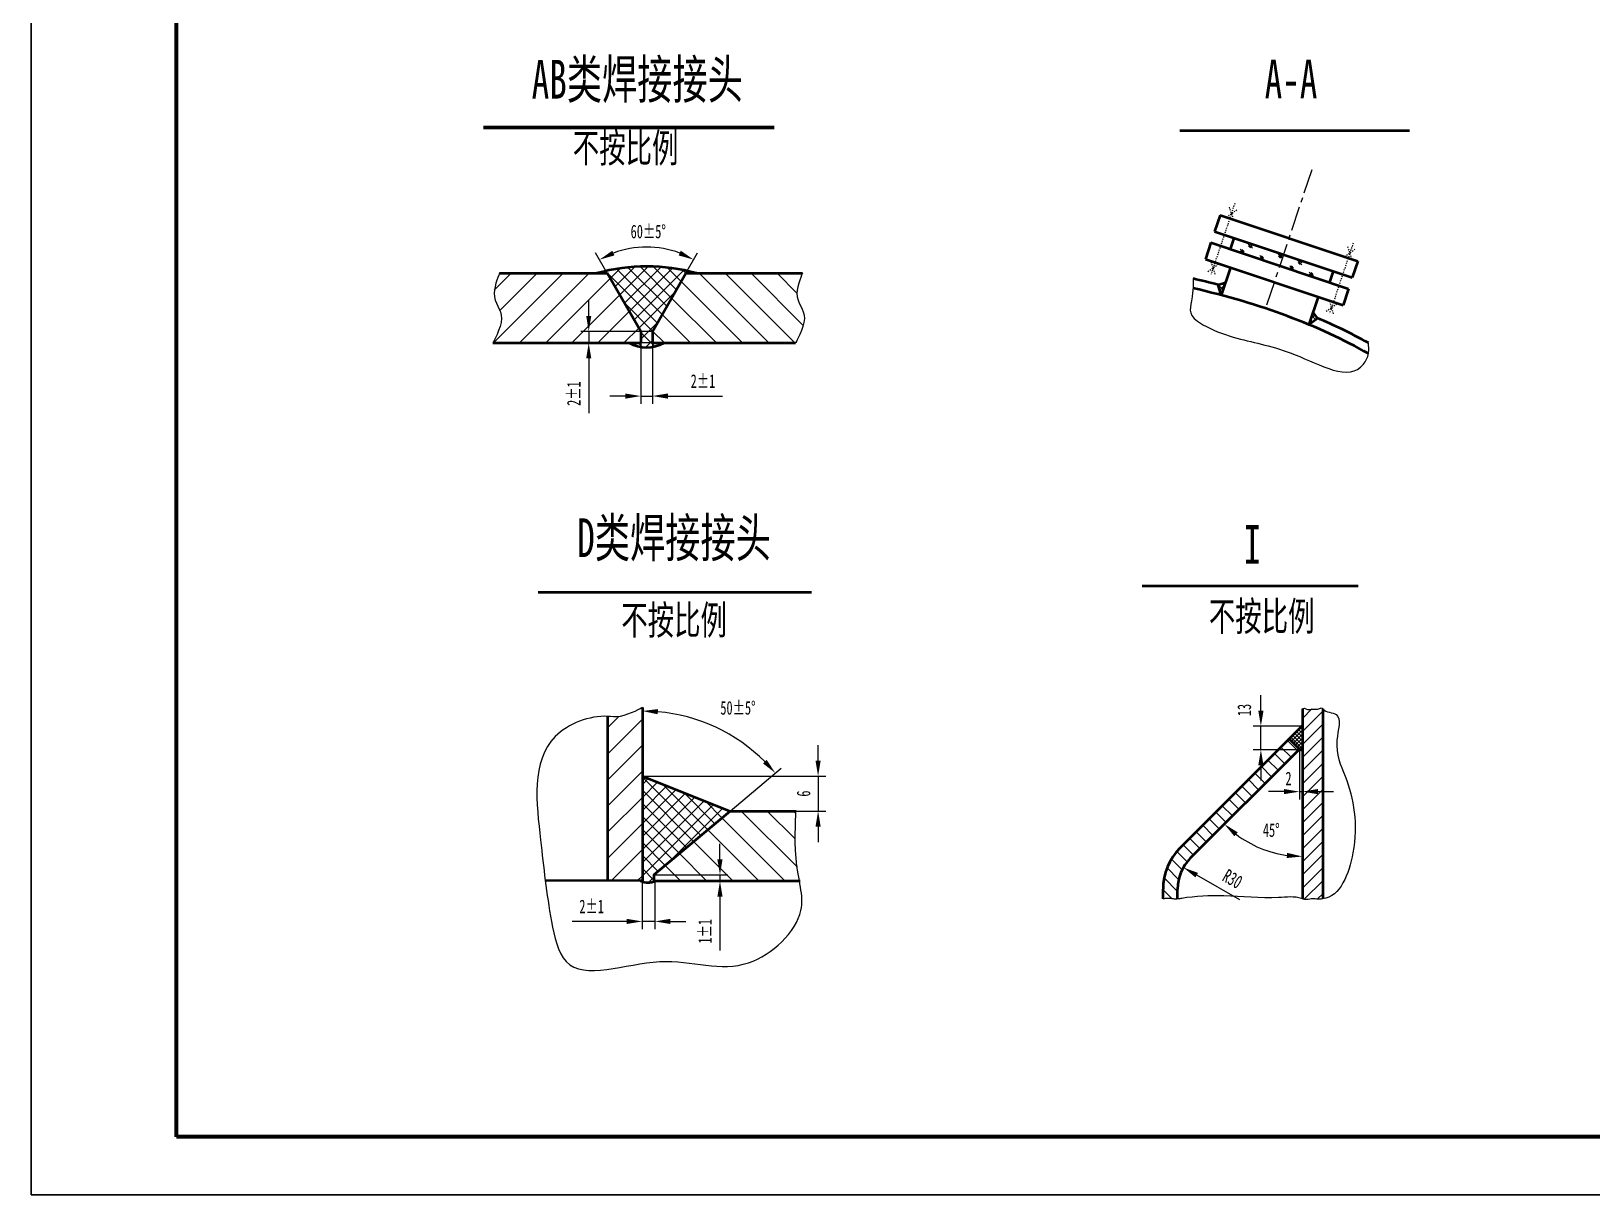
# Model space of a CAD drawing. Header units: millimetres. Extents: x -11803 to 14115, y -852 to 12275.
# Drawn here: x 5205 to 9237, y -460 to 2544 of the extents above; entities that cross this region are included whole.
import ezdxf

# ---------------------------------------------------------------- set-up
doc = ezdxf.new("R2010")
doc.units = ezdxf.units.MM
doc.linetypes.add('CENTERX2', pattern=[101.6, 63.5, -12.7, 12.7, -12.7])
doc.linetypes.add('EB_DASH', pattern=[6, 3, -3])
doc.layers.get('Defpoints').update_dxf_attribs({"lineweight": 0})
for name, color, linetype, lineweight in [('CAXA0', 7, 'Continuous', 70), ('CAXA4', 3, 'Continuous', 25), ('中心线', 1, 'CENTERX2', 25), ('粗实线', 7, 'Continuous', 50), ('细线', 3, 'Continuous', 0), ('边框线', 2, 'Continuous', 90)]:
    doc.layers.add(name, color=color, linetype=linetype, lineweight=lineweight)
doc.layers.add('细实线', color=125, linetype='Continuous')
doc.styles.add('标准', font='SimSun.ttf', dxfattribs={"width": 0.667})
doc.dimstyles.new('标准', dxfattribs={"dimscale": 10, "dimtxt": 3.5, "dimasz": 4, "dimexe": 2, "dimexo": 0, "dimgap": 2, "dimtad": 1, "dimdec": 1, "dimdsep": 46, "dimtxsty": '标准', "dimcen": 0, "dimdle": 2, "dimazin": 2, "dimtfac": 1, "dimtdec": 1, "dimtmove": 0, "dimatfit": 3, "dimfxl": 0, "dimtolj": 1, "dimtzin": 0, "dimarcsym": 0})
doc.dimstyles.new('标准$2', dxfattribs={"dimscale": 10, "dimtxt": 3.5, "dimasz": 4, "dimexe": 2, "dimexo": 0, "dimgap": 2, "dimtad": 1, "dimtih": 1, "dimtoh": 1, "dimdec": 1, "dimdsep": 46, "dimtxsty": '标准', "dimcen": 0, "dimdle": 2, "dimazin": 2, "dimtfac": 1, "dimtdec": 1, "dimtmove": 0, "dimatfit": 3, "dimfxl": 0, "dimtolj": 1, "dimtzin": 0, "dimarcsym": 0})

# ---------------------------------------------------------------- blocks, each defined once
blk = doc.blocks.new('CAXBLOCK38', base_point=(-17176.9, -6273.8))
at = {"layer": 'CAXA0', "color": 0, "linetype": 'Continuous', "lineweight": 25}
for p, q in [((-1620.1, -3760.8), (-1623.3, -3764)), ((-1528.7, -3849.3), (-1617.7, -3760.2)), ((-1592.4, -3755.5), (-1609.7, -3772.9)), ((-1567.3, -3752.9), (-1601.5, -3787.1)), ((-1520.4, -3835), (-1598.9, -3756.5)), ((-1544.2, -3752.3), (-1593.3, -3801.3)), ((-1522.7, -3753.2), (-1585.1, -3815.6)), ((-1512.2, -3820.8), (-1579.1, -3753.9)), ((-1502.4, -3755.3), (-1576.9, -3829.8)), ((-1483.2, -3758.6), (-1568.6, -3844)), ((-1504, -3806.6), (-1558.1, -3752.5)), ((-1495.8, -3792.3), (-1535.7, -3752.4)), ((-1487.6, -3778.1), (-1511.5, -3754.2)), ((-1479.3, -3764), (-1485, -3758.3)), ((-1465, -3762.9), (-1466.1, -3764)), ((-1536.9, -3863.5), (-1585.4, -3815)), ((-1497.5, -3795.4), (-1560.4, -3858.3)), ((-1528.2, -3848.5), (-1557.1, -3877.4)), ((-1532.9, -3889.9), (-1557.1, -3865.7)), ((-1563.7, -3884), (-1567.8, -3888.1)), ((-1554.2, -3891.1), (-1561.3, -3884)), ((-1537.1, -3879.9), (-1548.7, -3891.5)), ((-1518.8, -3884), (-1520.7, -3885.9))]:
    blk.add_line(p, q, dxfattribs=at)
blk = doc.blocks.new('CAXBLOCK39', base_point=(-17176.9, -6273.8))
at = {"layer": 'CAXA0', "color": 0, "linetype": 'Continuous', "lineweight": 25}
for p, q in [((-1381.7, -3884), (-1487.6, -3778.1)), ((-1336.8, -3884), (-1456.8, -3764)), ((-1291.9, -3884), (-1411.9, -3764)), ((-1276.6, -3854.3), (-1367, -3764)), ((-1288.1, -3798), (-1322.1, -3764)), ((-1426.6, -3884), (-1504, -3806.6)), ((-1471.5, -3884), (-1520.4, -3835)), ((-1516.4, -3884), (-1536.9, -3863.5))]:
    blk.add_line(p, q, dxfattribs=at)
blk = doc.blocks.new('CAXBLOCK40', base_point=(-17176.9, -6273.8))
at = {"layer": 'CAXA0', "color": 0, "linetype": 'Continuous', "lineweight": 25}
for p, q in [((-1810.6, -3884), (-1690.6, -3764)), ((-1809.5, -3793), (-1780.4, -3764)), ((-1800.1, -3828.6), (-1735.5, -3764)), ((-1765.7, -3884), (-1645.7, -3764)), ((-1720.8, -3884), (-1609.7, -3772.9)), ((-1675.9, -3884), (-1593.3, -3801.3)), ((-1631, -3884), (-1576.9, -3829.8)), ((-1586.1, -3884), (-1560.4, -3858.3))]:
    blk.add_line(p, q, dxfattribs=at)
blk = doc.blocks.new('*D289')
at = {"layer": 'Defpoints', "color": 0, "lineweight": 25}
for p in [(6780, 1739), (6810, 1739), (6810, 1601.9)]:
    blk.add_point(p, dxfattribs=at)
at = {"layer": '细实线', "color": 0, "lineweight": -2}
for p, q in [((6780, 1739), (6780, 1581.9)), ((6810, 1739), (6810, 1581.9)), ((6740, 1601.9), (6700, 1601.9)), ((6780, 1601.9), (6810, 1601.9)), ((6850, 1601.9), (6991.3, 1601.9))]:
    blk.add_line(p, q, dxfattribs=at)
at = {"layer": '细实线', "color": 0, "lineweight": 25}
for points in [[(6740, 1608.6), (6740, 1595.2), (6780, 1601.9)], [(6850, 1608.6), (6850, 1595.2), (6810, 1601.9)]]:
    blk.add_solid(points, dxfattribs=at)
at = {"layer": '细实线', "color": 0, "insert": (6940.7, 1640.6), "char_height": 35, "attachment_point": 5, "style": '标准'}
blk.add_mtext('\\A1;2%%P1', dxfattribs=at)
blk = doc.blocks.new('*D290')
at = {"layer": 'Defpoints', "color": 0, "lineweight": 25}
for p in [(6645.6, 1739), (6810, 1769), (6810, 1739)]:
    blk.add_point(p, dxfattribs=at)
at = {"layer": '细实线', "color": 0, "lineweight": -2}
for p, q in [((6645.6, 1809), (6645.6, 1849)), ((6810, 1769), (6625.6, 1769)), ((6810, 1739), (6625.6, 1739)), ((6645.6, 1769), (6645.6, 1739)), ((6645.6, 1699), (6645.6, 1557.6))]:
    blk.add_line(p, q, dxfattribs=at)
at = {"layer": '细实线', "color": 0, "lineweight": 25}
for points in [[(6639, 1809), (6652.3, 1809), (6645.6, 1769)], [(6639, 1699), (6652.3, 1699), (6645.6, 1739)]]:
    blk.add_solid(points, dxfattribs=at)
at = {"layer": '细实线', "color": 0, "insert": (6606.9, 1608.3), "char_height": 35, "attachment_point": 5, "rotation": 90, "style": '标准'}
blk.add_mtext('\\A1;2%%P1', dxfattribs=at)
blk = doc.blocks.new('CAXBLOCK47', base_point=(-17118.4, -6399.4))
at = {"layer": 'CAXA0', "color": 0, "linetype": 'Continuous', "lineweight": 25}
for p, q in [((-405.7, -4652.3), (-427.8, -4674.4)), ((-405.7, -4691.3), (-425.8, -4671.2)), ((-405.7, -4659), (-424.4, -4677.7)), ((-405.7, -4684.6), (-422.5, -4667.8)), ((-405.7, -4665.8), (-421.1, -4681.1)), ((-405.7, -4677.8), (-419.1, -4664.4)), ((-405.7, -4672.5), (-417.7, -4684.5)), ((-405.7, -4671.1), (-415.7, -4661.1)), ((-405.7, -4664.3), (-412.4, -4657.7)), ((-405.7, -4657.6), (-409, -4654.3)), ((-405.7, -4679.2), (-414.3, -4687.8)), ((-405.7, -4686), (-411, -4691.2))]:
    blk.add_line(p, q, dxfattribs=at)
blk = doc.blocks.new('CAXBLOCK50', base_point=(-17118.4, -6399.4))
at = {"layer": 'CAXA0', "color": 0, "linetype": 'Continuous', "lineweight": 25}
for p, q in [((-619.1, -3860.5), (-627.7, -3851.9)), ((-627, -3854.3), (-623.2, -3850.5)), ((-624.9, -3861.2), (-616.6, -3852.9)), ((-621.4, -3867.2), (-623.8, -3864.8)), ((-622.8, -3868.1), (-621.1, -3866.4)), ((-616.9, -3853.7), (-620.9, -3849.8)), ((-470.4, -3919.5), (-471, -3918.8)), ((-465.2, -3915.7), (-468.7, -3912.1)), ((-468.5, -3911.3), (-460.7, -3903.5)), ((-459.9, -3911.9), (-466.5, -3905.4)), ((-460.5, -3912.3), (-456.9, -3908.8))]:
    blk.add_line(p, q, dxfattribs=at)
blk = doc.blocks.new('CAXBLOCK51', base_point=(-17118.4, -6399.4))
at = {"layer": 'CAXA0', "color": 0, "linetype": 'Continuous', "lineweight": 25}
for p, q in [((-405.7, -4638.8), (-389.2, -4622.3)), ((-405.7, -4661.3), (-370.7, -4626.3)), ((-405.7, -4683.7), (-370.7, -4648.7)), ((-405.7, -4706.2), (-370.7, -4671.2)), ((-405.7, -4728.6), (-370.7, -4693.6)), ((-405.7, -4751.1), (-370.7, -4716.1)), ((-405.7, -4773.5), (-370.7, -4738.5)), ((-405.7, -4796), (-370.7, -4761)), ((-405.7, -4818.4), (-370.7, -4783.4)), ((-405.7, -4840.9), (-370.7, -4805.9)), ((-405.7, -4863.3), (-370.7, -4828.3)), ((-405.7, -4885.8), (-370.7, -4850.8)), ((-405.7, -4908.2), (-370.7, -4873.2)), ((-405.7, -4930.7), (-370.7, -4895.7)), ((-402.1, -4949.5), (-370.7, -4918.1)), ((-379.6, -4949.5), (-370.7, -4940.6))]:
    blk.add_line(p, q, dxfattribs=at)
blk = doc.blocks.new('CAXBLOCK52', base_point=(-17118.4, -6399.4))
at = {"layer": 'CAXA0', "color": 0, "linetype": 'Continuous', "lineweight": 25}
for p, q in [((-436.2, -4716.9), (-453.9, -4699.2)), ((-425, -4705.7), (-442.7, -4688)), ((-413.8, -4694.5), (-431.4, -4676.8)), ((-458.7, -4739.4), (-476.3, -4721.7)), ((-447.4, -4728.1), (-465.1, -4710.5)), ((-492.3, -4773), (-510, -4755.4)), ((-481.1, -4761.8), (-498.8, -4744.1)), ((-469.9, -4750.6), (-487.6, -4732.9)), ((-514.8, -4795.5), (-532.5, -4777.8)), ((-503.6, -4784.3), (-521.2, -4766.6)), ((-537.2, -4817.9), (-554.9, -4800.3)), ((-526, -4806.7), (-543.7, -4789)), ((-570.9, -4851.6), (-588.6, -4833.9)), ((-559.7, -4840.4), (-577.4, -4822.7)), ((-548.5, -4829.2), (-566.1, -4811.5)), ((-593.4, -4874.1), (-611, -4856.4)), ((-582.1, -4862.8), (-599.8, -4845.2)), ((-613, -4899.3), (-631.4, -4880.9)), ((-604.3, -4885.6), (-622, -4867.9)), ((-620.7, -4936.5), (-643.9, -4913.4)), ((-618.9, -4915.9), (-638.8, -4896)), ((-630.2, -4949.5), (-645.7, -4934))]:
    blk.add_line(p, q, dxfattribs=at)
blk = doc.blocks.new('CAXBLOCK74', base_point=(-17151.5, -6343.9))
at = {"layer": 'CAXA0', "color": 0, "linetype": 'Continuous', "lineweight": 25}
for p, q in [((-1309, -4809.6), (-1417.3, -4701.3)), ((-1287.2, -4786.5), (-1384.1, -4689.6)), ((-1291.7, -4737.1), (-1339.2, -4689.6)), ((-1289.9, -4693.9), (-1294.3, -4689.6)), ((-1353.9, -4809.6), (-1441.7, -4721.8)), ((-1398.8, -4809.6), (-1466.1, -4742.3)), ((-1488.6, -4809.6), (-1514.9, -4783.2)), ((-1443.7, -4809.6), (-1490.5, -4762.8)), ((-1533.5, -4809.6), (-1534.4, -4808.7))]:
    blk.add_line(p, q, dxfattribs=at)
blk = doc.blocks.new('CAXBLOCK75', base_point=(-17151.5, -6343.9))
at = {"layer": 'CAXA0', "color": 0, "linetype": 'Continuous', "lineweight": 25}
for p, q in [((-1614.4, -4546.6), (-1594.7, -4526.9)), ((-1614.4, -4591.5), (-1554.4, -4531.5)), ((-1614.4, -4636.4), (-1554.4, -4576.4)), ((-1614.4, -4681.3), (-1554.4, -4621.3)), ((-1614.4, -4726.2), (-1554.4, -4666.2)), ((-1614.4, -4771.1), (-1554.4, -4711.1)), ((-1608, -4809.6), (-1554.4, -4756)), ((-1563.1, -4809.6), (-1554.4, -4800.9))]:
    blk.add_line(p, q, dxfattribs=at)
blk = doc.blocks.new('CAXBLOCK76', base_point=(-17151.5, -6343.9))
at = {"layer": 'CAXA0', "color": 0, "linetype": 'Continuous', "lineweight": 25}
for p, q in [((-1453.9, -4732), (-1554.4, -4631.5)), ((-1544.3, -4633.6), (-1554.4, -4643.7)), ((-1528.2, -4640), (-1554.4, -4666.2)), ((-1512.1, -4646.4), (-1554.4, -4688.6)), ((-1441.7, -4721.8), (-1520.4, -4643.1)), ((-1496.1, -4652.7), (-1554.4, -4711.1)), ((-1466.1, -4742.3), (-1554.4, -4654)), ((-1480, -4659.1), (-1554.4, -4733.5)), ((-1463.9, -4665.5), (-1554.4, -4756)), ((-1447.9, -4671.9), (-1554.4, -4778.4)), ((-1429.5, -4711.5), (-1483.2, -4657.9)), ((-1417.3, -4701.3), (-1445.9, -4672.7)), ((-1478.3, -4752.5), (-1554.4, -4676.4)), ((-1431.8, -4678.3), (-1554.4, -4800.9)), ((-1490.5, -4762.8), (-1554.4, -4698.9)), ((-1415.7, -4684.6), (-1511, -4780)), ((-1405.1, -4691.1), (-1408.7, -4687.4)), ((-1502.7, -4773), (-1554.4, -4721.3)), ((-1514.9, -4783.2), (-1554.4, -4743.8)), ((-1527.1, -4793.5), (-1554.4, -4766.2)), ((-1555.4, -4810.1), (-1556, -4809.6)), ((-1554.6, -4810.9), (-1555.4, -4810.1)), ((-1534.4, -4808.7), (-1554.4, -4788.7)), ((-1534.4, -4803.3), (-1543.7, -4812.6)), ((-1532.9, -4810.2), (-1533.5, -4809.6))]:
    blk.add_line(p, q, dxfattribs=at)
blk = doc.blocks.new('*D291')
at = {"layer": 'Defpoints', "color": 0, "lineweight": 25}
for p in [(6752.7, 1982.9), (6693.4, 1919), (6896.6, 1919), (6780, 1769), (6810, 1769)]:
    blk.add_point(p, dxfattribs=at)
at = {"layer": '细实线', "color": 0, "lineweight": -2}
for p, q in [((6693.4, 1919), (6663.2, 1971.3)), ((6896.6, 1919), (6926.8, 1971.3))]:
    blk.add_line(p, q, dxfattribs=at)
blk.add_arc((6795, 1743), 243.7, 69.4164, 110.5836, dxfattribs=at)
at = {"layer": '细实线', "color": 0, "lineweight": 25}
for points in [[(6712.2, 1965.1), (6706.5, 1977.1), (6673.2, 1954)], [(6883.5, 1977.1), (6877.8, 1965.1), (6916.8, 1954)]]:
    blk.add_solid(points, dxfattribs=at)
at = {"layer": '细实线', "color": 0, "insert": (6799.4, 2026.6), "char_height": 35, "attachment_point": 5, "style": '标准'}
blk.add_mtext('\\A1;60%%P5%%D', dxfattribs=at)
blk = doc.blocks.new('*D292')
at = {"layer": 'Defpoints', "color": 0, "lineweight": 25}
for p in [(6784.1, 797.5), (6912.7, 769.9), (7010.7, 530.5), (6814.1, 365.5), (6784.1, 350.5)]:
    blk.add_point(p, dxfattribs=at)
at = {"layer": '细实线', "color": 0, "lineweight": -2}
blk.add_line((7010.7, 530.5), (7142.9, 641.4), dxfattribs=at)
blk.add_arc((6784.1, 340.4), 448.4, 45.113, 84.887, dxfattribs=at)
at = {"layer": '细实线', "color": 0, "lineweight": 25}
for points in [[(6823.8, 780.3), (6824.3, 793.6), (6784.1, 788.7)], [(7105.4, 662.5), (7095.6, 653.5), (7127.6, 628.6)]]:
    blk.add_solid(points, dxfattribs=at)
at = {"layer": '细实线', "color": 0, "insert": (7031.1, 796.6), "char_height": 35, "attachment_point": 5, "style": '标准'}
blk.add_mtext('\\A1;50%%P5%%D', dxfattribs=at)
blk = doc.blocks.new('*D293')
at = {"layer": 'Defpoints', "color": 0, "lineweight": 25}
for p in [(6784.1, 620.5), (7010.7, 530.5), (7238.1, 530.5)]:
    blk.add_point(p, dxfattribs=at)
at = {"layer": '细实线', "color": 0, "lineweight": -2}
for p, q in [((7238.1, 660.5), (7238.1, 700.5)), ((6784.1, 620.5), (7258.1, 620.5)), ((7238.1, 620.5), (7238.1, 530.5)), ((7010.7, 530.5), (7258.1, 530.5)), ((7238.1, 490.5), (7238.1, 450.5))]:
    blk.add_line(p, q, dxfattribs=at)
at = {"layer": '细实线', "color": 0, "lineweight": 25}
for points in [[(7231.4, 660.5), (7244.7, 660.5), (7238.1, 620.5)], [(7231.4, 490.5), (7244.7, 490.5), (7238.1, 530.5)]]:
    blk.add_solid(points, dxfattribs=at)
at = {"layer": '细实线', "color": 0, "insert": (7200.6, 575.5), "char_height": 35, "attachment_point": 5, "rotation": 90, "style": '标准'}
blk.add_mtext('\\A1;6', dxfattribs=at)
blk = doc.blocks.new('*D294')
at = {"layer": 'Defpoints', "color": 0, "lineweight": 25}
for p in [(6814.1, 365.5), (6816.3, 349.6), (6984.6, 349.6)]:
    blk.add_point(p, dxfattribs=at)
at = {"layer": '细实线', "color": 0, "lineweight": -2}
for p, q in [((6984.6, 405.5), (6984.6, 445.5)), ((6814.1, 365.5), (7004.6, 365.5)), ((6984.6, 365.5), (6984.6, 349.6)), ((6816.3, 349.6), (7004.6, 349.6)), ((6984.6, 309.6), (6984.6, 170.3))]:
    blk.add_line(p, q, dxfattribs=at)
at = {"layer": '细实线', "color": 0, "lineweight": 25}
for points in [[(6977.9, 405.5), (6991.3, 405.5), (6984.6, 365.5)], [(6977.9, 309.6), (6991.3, 309.6), (6984.6, 349.6)]]:
    blk.add_solid(points, dxfattribs=at)
at = {"layer": '细实线', "color": 0, "insert": (6945.8, 220), "char_height": 35, "attachment_point": 5, "rotation": 90, "style": '标准'}
blk.add_mtext('\\A1;1%%p1', dxfattribs=at)
blk = doc.blocks.new('*D295')
at = {"layer": 'Defpoints', "color": 0, "lineweight": 25}
for p in [(6783.8, 348.5), (6816.3, 349.6), (6783.8, 245.5)]:
    blk.add_point(p, dxfattribs=at)
at = {"layer": '细实线', "color": 0, "lineweight": -2}
for p, q in [((6783.8, 348.5), (6783.8, 225.5)), ((6816.3, 349.6), (6816.3, 225.5)), ((6743.8, 245.5), (6602.5, 245.5)), ((6816.3, 245.5), (6783.8, 245.5)), ((6856.3, 245.5), (6896.3, 245.5))]:
    blk.add_line(p, q, dxfattribs=at)
at = {"layer": '细实线', "color": 0, "lineweight": 25}
for points in [[(6743.8, 252.1), (6743.8, 238.8), (6783.8, 245.5)], [(6856.3, 252.1), (6856.3, 238.8), (6816.3, 245.5)]]:
    blk.add_solid(points, dxfattribs=at)
at = {"layer": '细实线', "color": 0, "insert": (6653.1, 284.2), "char_height": 35, "attachment_point": 5, "style": '标准'}
blk.add_mtext('\\A1;2%%p1', dxfattribs=at)
blk = doc.blocks.new('*D299')
at = {"layer": 'Defpoints', "color": 0, "lineweight": 25}
for p in [(8381.8, 749.3), (8486, 749.3), (8486.4, 688.9)]:
    blk.add_point(p, dxfattribs=at)
at = {"layer": '细实线', "color": 0, "lineweight": -2}
for p, q in [((8381.8, 789.3), (8381.8, 829.3)), ((8486, 749.3), (8361.8, 749.3)), ((8381.8, 688.9), (8381.8, 749.3)), ((8486.4, 688.9), (8361.8, 688.9)), ((8381.8, 648.9), (8381.8, 608.9))]:
    blk.add_line(p, q, dxfattribs=at)
at = {"layer": '细实线', "color": 0, "lineweight": 25}
for points in [[(8375.2, 789.3), (8388.5, 789.3), (8381.8, 749.3)], [(8375.2, 648.9), (8388.5, 648.9), (8381.8, 688.9)]]:
    blk.add_solid(points, dxfattribs=at)
at = {"layer": '细实线', "color": 0, "insert": (8339.2, 791.3), "char_height": 35, "attachment_point": 5, "rotation": 90, "style": '标准'}
blk.add_mtext('\\A1;13', dxfattribs=at)
blk = doc.blocks.new('*D300')
at = {"layer": 'Defpoints', "color": 0, "lineweight": 25}
for p in [(8181.4, 384.8), (8279.1, 329)]:
    blk.add_point(p, dxfattribs=at)
at = {"layer": '细实线', "color": 0, "lineweight": -2}
blk.add_line((8327.9, 301.1), (8216.1, 364.9), dxfattribs=at)
at = {"layer": '细实线', "color": 0, "lineweight": 25}
blk.add_solid([(8219.4, 370.7), (8212.8, 359.2), (8181.4, 384.8)], dxfattribs=at)
at = {"layer": '细实线', "color": 0, "insert": (8308.7, 355.2), "char_height": 35, "attachment_point": 5, "rotation": 330.2546, "style": '标准'}
blk.add_mtext('\\A1;R30', dxfattribs=at)
blk = doc.blocks.new('*D301')
at = {"layer": 'Defpoints', "color": 0, "lineweight": 25}
for p in [(8481.6, 690.6), (8489.1, 690.2), (8489.1, 580.6)]:
    blk.add_point(p, dxfattribs=at)
at = {"layer": '细实线', "color": 0, "lineweight": -2}
for p, q in [((8481.6, 690.6), (8481.6, 560.6)), ((8489.1, 690.2), (8489.1, 560.6)), ((8441.6, 580.6), (8401.6, 580.6)), ((8481.6, 580.6), (8489.1, 580.6)), ((8529.1, 580.6), (8569.1, 580.6))]:
    blk.add_line(p, q, dxfattribs=at)
at = {"layer": '细实线', "color": 0, "lineweight": 25}
for points in [[(8441.6, 587.3), (8441.6, 574), (8481.6, 580.6)], [(8529.1, 587.3), (8529.1, 574), (8489.1, 580.6)]]:
    blk.add_solid(points, dxfattribs=at)
at = {"layer": '细实线', "color": 0, "insert": (8453.2, 614.6), "char_height": 35, "attachment_point": 5, "style": '标准'}
blk.add_mtext('\\A1;2', dxfattribs=at)
blk = doc.blocks.new('*D302')
at = {"layer": 'Defpoints', "color": 0, "lineweight": 25}
for p in [(8489.1, 794.3), (8481.6, 690.6), (8346.6, 451.3), (8199.5, 408.5), (8489.1, 303.5)]:
    blk.add_point(p, dxfattribs=at)
at = {"layer": '细实线', "color": 0, "lineweight": -2}
blk.add_arc((8489.1, 698.1), 285, 233.0485, 261.9515, dxfattribs=at)
at = {"layer": '细实线', "color": 0, "lineweight": 25}
for points in [[(8313.4, 465.3), (8322.1, 475.4), (8287.6, 496.6)], [(8449.6, 422.5), (8448.7, 409.2), (8489.1, 413.1)]]:
    blk.add_solid(points, dxfattribs=at)
at = {"layer": '细实线', "color": 0, "insert": (8408.7, 480.9), "char_height": 35, "attachment_point": 5, "style": '标准'}
blk.add_mtext('\\A1;45°', dxfattribs=at)

msp = doc.modelspace()

# ---------------------------------------------------------------- linework, layer by layer
at = {"layer": 'CAXA0', "linetype": 'Continuous', "lineweight": 70}
msp.add_line((6373.979, 2295.548), (7124.592, 2295.548), dxfattribs=at)
at = {"layer": '中心线', "lineweight": 25}
msp.add_line((8513.231, 2185.761), (8393.787, 1828.343), dxfattribs=at)
at = {"layer": '中心线', "linetype": 'EB_DASH', "lineweight": 25}
for p, q in [((8314.296, 2099.223), (8253.418, 1917.057)), ((8292.873, 2063.717), (8321.827, 2084.091)), ((8311.002, 2057.9), (8300.116, 2091.588)), ((8620.168, 1997.005), (8559.29, 1814.839)), ((8597.955, 1962.004), (8626.908, 1982.378)), ((8616.874, 1955.682), (8605.988, 1989.37)), ((8244.942, 1923.161), (8273.895, 1943.535)), ((8263.861, 1916.838), (8252.975, 1950.526)), ((8550.814, 1820.943), (8579.767, 1841.317)), ((8569.733, 1814.62), (8558.847, 1848.308))]:
    msp.add_line(p, q, dxfattribs=at)
at = {"layer": '粗实线', "linetype": 'Continuous', "lineweight": 50}
for p, q in [((8172.785, 2287.704), (8765.834, 2287.704)), ((8276.573, 2069.164), (8262.31, 2026.484)), ((8276.573, 2069.164), (8632.238, 1950.305)), ((8262.31, 2026.484), (8617.975, 1907.625)), ((8252.802, 1998.031), (8238.539, 1955.351)), ((8252.802, 1998.031), (8608.467, 1879.172)), ((8312.103, 2009.844), (8302.595, 1981.39)), ((8238.539, 1955.351), (8594.204, 1836.492)), ((8632.238, 1950.305), (8617.975, 1907.625)), ((8632.238, 1950.305), (8617.975, 1907.625)), ((6415.153, 1918.956), (6693.386, 1918.956)), ((6779.989, 1768.956), (6693.386, 1918.956)), ((6809.989, 1768.956), (6896.592, 1918.956)), ((6896.592, 1918.956), (7197.367, 1918.956)), ((8271.219, 1889.35), (8290.392, 1895.183)), ((8303.27, 1933.719), (8279.427, 1862.374)), ((8568.182, 1924.265), (8558.674, 1895.812)), ((8279.427, 1862.374), (8271.219, 1889.35)), ((8529.473, 1858.124), (8505.519, 1786.448)), ((8608.467, 1879.172), (8594.204, 1836.492)), ((8608.467, 1879.172), (8594.204, 1836.492)), ((8528.127, 1803.062), (8516.452, 1819.164)), ((8505.3, 1786.51), (8528.127, 1803.062)), ((6397.914, 1738.956), (6779.989, 1738.956)), ((6779.989, 1768.956), (6779.989, 1738.956)), ((6809.989, 1768.956), (6809.989, 1738.956)), ((6809.989, 1738.956), (7180.128, 1738.956)), ((6514.584, 1095.314), (7220.668, 1095.314)), ((8074.9, 1111.615), (8633.102, 1111.615)), ((6694.09, 774.806), (6694.09, 350.532)), ((6784.09, 797.487), (6784.09, 350.532)), ((8489.067, 794.308), (8489.067, 303.494)), ((8541.567, 794.308), (8541.567, 303.494)), ((8489.067, 751.105), (8173.001, 435.039)), ((8481.567, 690.572), (8199.517, 408.523)), ((8481.567, 690.572), (8455.05, 717.089)), ((6784.09, 620.532), (7010.73, 530.532)), ((6814.09, 365.532), (7010.73, 530.532)), ((7010.73, 530.532), (7181.176, 530.532)), ((6814.09, 365.532), (6814.09, 350.532)), ((6814.09, 350.532), (7191.352, 350.532)), ((8129.067, 303.494), (8129.067, 328.973)), ((8166.567, 303.494), (8166.567, 328.973))]:
    msp.add_line(p, q, dxfattribs=at)
for centre, radius, start, end in [((6795.534, 1455.901), 480.609, 74.466683, 105.533317), ((6795.072, 1824.594), 96.946, 242.051664, 297.948336), ((8485.477, 693.921), 5.148, 220.581589, 314.211525), ((8279.067, 328.973), 150, 135, 180), ((8279.067, 328.973), 112.5, 135, 180), ((6798.623, 390.617), 44.666, 243.823858, 296.176142)]:
    msp.add_arc(centre, radius, start, end, dxfattribs=at)
msp.add_ellipse((7643.616, 1266.923), major_axis=(1349.995, 0.006), ratio=0.50000026, start_param=0.71888203, end_param=1.14080897, dxfattribs=at)
msp.add_open_spline([(8271.219, 1889.35), (8249.92, 1894.874), (8228.337, 1900.115), (8206.499, 1905.067)], degree=3, dxfattribs=at)
msp.add_open_spline([(8659.644, 1738.939), (8637.767, 1751.118), (8615.051, 1762.89), (8570.974, 1784.16), (8549.795, 1793.758), (8528.056, 1803.011)], degree=3, knots=[0, 0, 0, 0, 52.04411914, 52.04411914, 97.61382349, 97.61382349, 97.61382349, 97.61382349], dxfattribs=at)
at = {"layer": '细实线', "lineweight": 30}
for p, q in [((5205.453, -460.322), (5205.453, 12154.678)), ((14115.453, -460.322), (5205.453, -460.322))]:
    msp.add_line(p, q, dxfattribs=at)
at = {"layer": '细实线', "linetype": 'Continuous', "lineweight": 15}
for p, q in [((8328.403, 1981.273), (8339.009, 1970.666)), ((8329.048, 1976.614), (8334.351, 1971.311)), ((8333.061, 1980.628), (8338.365, 1975.325)), ((8349.295, 1994.319), (8359.901, 1983.713)), ((8349.94, 1989.661), (8355.243, 1984.357)), ((8353.953, 1993.675), (8359.257, 1988.371)), ((8378.927, 1964.687), (8389.533, 1954.081)), ((8379.572, 1960.029), (8384.875, 1954.725)), ((8383.585, 1964.043), (8388.889, 1958.739)), ((8426.81, 1968.116), (8437.417, 1957.509)), ((8427.455, 1963.457), (8432.758, 1958.154)), ((8431.469, 1967.471), (8436.772, 1962.168)), ((8456.442, 1938.484), (8467.049, 1927.877)), ((8461.101, 1937.839), (8466.404, 1932.536)), ((8477.334, 1951.53), (8487.941, 1940.924)), ((8477.979, 1946.872), (8483.282, 1941.568)), ((8481.993, 1950.885), (8487.296, 1945.582)), ((8457.087, 1933.825), (8462.39, 1928.522)), ((8506.966, 1921.898), (8517.573, 1911.292)), ((8507.611, 1917.24), (8512.914, 1911.936)), ((8511.625, 1921.253), (8516.928, 1915.95))]:
    msp.add_line(p, q, dxfattribs=at)
at = {"layer": '细实线', "color": 0, "lineweight": 50}
msp.add_line((6784.09, 350.532), (6533.308, 351.136), dxfattribs=at)
at = {"layer": '细实线', "linetype": 'Continuous', "lineweight": 25}
for points, knots in [([(8206.499, 1905.067), (8206.499, 1905.067), (8208.741, 1854.612), (8186.484, 1813.718), (8253.097, 1772.284), (8341.72, 1742.509), (8467.194, 1722.987), (8623.858, 1629.483), (8660.451, 1708.024), (8660.72, 1723.465), (8659.644, 1738.939), (8659.644, 1738.939)], [0, 0, 0, 0, 16.80554602, 64.86235276, 95.8342977, 154.8622547, 261.36983315, 383.21932294, 403.92847013, 414.85574437, 422.76375426, 422.76375426, 422.76375426, 422.76375426]), ([(6784.09, 797.487), (6784.09, 797.487), (6732.731, 769.255), (6661.067, 781.913), (6488.629, 718.735), (6521.762, 461.778), (6538.885, 287.808), (6586.041, 71.767), (6839.205, 179.801), (7044.91, 87.706), (7225.437, 260.402), (7171.597, 383.891), (7181.176, 530.532), (7181.176, 530.532)], [0, 0, 0, 0, 41.70648799, 64.03899754, 162.38448138, 345.37151092, 489.47466845, 564.33175845, 728.60351861, 884.35628998, 1014.03661943, 1106.09247455, 1188.78504602, 1188.78504602, 1188.78504602, 1188.78504602]), ([(8489.067, 794.308), (8489.067, 794.308), (8494.53, 797.242), (8501.531, 790.214), (8516.035, 795.337), (8529.021, 791.836), (8538.512, 798.066), (8549.301, 784.457), (8597.509, 786.503), (8565.176, 695.35), (8617.23, 591.366), (8640.713, 452.082), (8584.825, 302.456), (8526.25, 302.917), (8511.008, 304.379), (8497.898, 300.506), (8471.066, 311.323), (8399.336, 301.961), (8297.646, 314.524), (8209.351, 310.28), (8166.846, 303.21), (8152.974, 303.23), (8143.857, 305.809), (8129.067, 303.494), (8129.067, 303.494)], [0, 0, 0, 0, 3.94848253, 6.31172549, 19.42869955, 29.17897978, 34.96539998, 36.68844979, 62.1909821, 107.26878324, 171.67899613, 306.88448728, 403.14861992, 414.14492485, 423.17026262, 434.4614782, 440.38455918, 480.75580171, 576.77850544, 650.61218299, 658.08723785, 665.27379946, 677.43485722, 683.5929275, 683.5929275, 683.5929275, 683.5929275])]:
    msp.add_open_spline(points, degree=3, knots=knots, dxfattribs=at)
at = {"layer": '细线', "linetype": 'Continuous', "lineweight": 0}
msp.add_line((8568.182, 1924.265), (8558.674, 1895.812), dxfattribs=at)
at = {"layer": '细线', "linetype": 'Continuous', "lineweight": 25}
for points in [[(6415.153, 1918.956), (6415.153, 1918.956), (6384.758, 1849.947), (6441.316, 1815.16), (6397.914, 1738.956), (6397.914, 1738.956)], [(7197.367, 1918.956), (7197.367, 1918.956), (7166.972, 1849.947), (7223.53, 1815.16), (7180.128, 1738.956), (7180.128, 1738.956)]]:
    msp.add_open_spline(points, degree=3, knots=[0, 0, 0, 0, 35.96482289, 81.76613781, 126.60982693, 126.60982693, 126.60982693, 126.60982693], dxfattribs=at)
at = {"layer": '边框线'}
for p, q in [((5580.453, -310.322), (5580.453, 12004.678)), ((13965.453, -310.322), (5580.453, -310.322))]:
    msp.add_line(p, q, dxfattribs=at)

# ---------------------------------------------------------------- block references
at = {"layer": '细实线', "linetype": 'Continuous', "lineweight": 25, "xscale": 1.5, "yscale": 1.5, "zscale": 1.5}
for name, p in [('CAXBLOCK38', (-16649.685, -1845.777)), ('CAXBLOCK40', (-16649.685, -1845.777)), ('CAXBLOCK39', (-16649.685, -1845.777)), ('CAXBLOCK50', (-16464.752, -1931.908)), ('CAXBLOCK75', (-16611.549, -1950.917)), ('CAXBLOCK51', (-16579.939, -1871.34)), ('CAXBLOCK47', (-16579.939, -1871.34)), ('CAXBLOCK52', (-16579.939, -1871.34)), ('CAXBLOCK76', (-16611.549, -1950.917)), ('CAXBLOCK74', (-16611.549, -1950.917))]:
    msp.add_blockref(name, p, dxfattribs=at)

# ---------------------------------------------------------------- texts
at = {"layer": 'CAXA4', "linetype": 'Continuous', "lineweight": 25, "attachment_point": 1, "style": '标准'}
for s, insert, char_height in [('AB类焊接接头', (6498.217, 2469.984), 100), ('A-A', (8391.625, 2470.234), 100), ('不按比例', (6604.415, 2280.257), 75), ('D类焊接接头', (6615.895, 1286.207), 100), ('I', (8337.192, 1268.83), 100), ('\\fFangSong_GB2312|b0|i0|p34;不按比例', (6729.708, 1061.151), 75), ('不按比例', (8247.516, 1070.928), 75)]:
    msp.add_mtext(s, dxfattribs=dict(at, insert=insert, char_height=char_height))

# ---------------------------------------------------------------- dimensions: what is measured, and where the dimension line sits
at = {"layer": '细实线'}
for base, line1, line2, text, picture, middle in [((6752.678, 1982.935), ((6809.989, 1768.956), (6896.592, 1918.956)), ((6779.989, 1768.956), (6693.386, 1918.956)), '60%%P5%%D', '*D291', (6798.8, 1986.607)), ((6912.688, 769.906), ((6814.09, 365.532), (7010.73, 530.532)), ((6784.09, 797.487), (6784.09, 350.532)), '50%%P5%%D', '*D292', (6997.559, 734.668))]:
    dim = msp.add_angular_dim_2l(base=base, line1=line1, line2=line2, text=text, dimstyle='标准$2', override={"dimasz": 4, "dimtad": 3}, dxfattribs=at)
    dim.commit()
    dim.dimension.update_dxf_attribs({"geometry": picture, "text_midpoint": middle, "dimtype": 162})
for base, p1, p2, text, override, picture, middle in [((6645.625, 1738.956), (6809.989, 1768.956), (6809.989, 1738.956), '2%%P1', {"dimasz": 4}, '*D290', (6645.625, 1608.283)), ((8381.821, 749.27), (8486.441, 688.864), (8485.972, 749.27), '13', {"dimasz": 4, "dimtmove": 2}, '*D299', (8339.227, 791.288)), ((7238.078, 530.532), (6784.09, 620.532), (7010.73, 530.532), '6', {"dimasz": 4}, '*D293', (7238.078, 575.532)), ((6984.587, 349.619), (6814.09, 365.532), (6816.349, 349.619), '1%%p1', {"dimasz": 4}, '*D294', (6984.587, 219.984))]:
    dim = msp.add_linear_dim(base=base, p1=p1, p2=p2, angle=90, text=text, dimstyle='标准', override=override, dxfattribs=at)
    dim.commit()
    dim.dimension.update_dxf_attribs({"geometry": picture, "text_midpoint": middle, "dimtype": 160})
for base, p1, p2, text, override, picture, middle in [((6809.989, 1601.884), (6779.989, 1738.956), (6809.989, 1738.956), '2%%P1', {"dimasz": 4}, '*D289', (6940.662, 1601.884)), ((8489.067, 580.65), (8481.567, 690.572), (8489.067, 690.231), '2', {"dimasz": 4, "dimtmove": 2}, '*D301', (8453.169, 614.615)), ((6783.816, 245.458), (6816.349, 349.619), (6783.816, 348.476), '2%%p1', {"dimasz": 4}, '*D295', (6653.143, 245.458))]:
    dim = msp.add_linear_dim(base=base, p1=p1, p2=p2, text=text, dimstyle='标准', override=override, dxfattribs=at)
    dim.commit()
    dim.dimension.update_dxf_attribs({"geometry": picture, "text_midpoint": middle, "dimtype": 160})
dim = msp.add_angular_dim_2l(base=(8346.573, 451.266), line1=((8489.067, 794.308), (8489.067, 303.494)), line2=((8481.567, 690.572), (8199.517, 408.523)), dimstyle='标准$2', override={"dimasz": 4, "dimtad": 3}, dxfattribs=at)
dim.commit()
dim.dimension.update_dxf_attribs({"geometry": '*D302', "text_midpoint": (8390.177, 430.792), "dimtype": 162})
dim = msp.add_radius_dim(center=(8279.067, 328.973), mpoint=(8181.39, 384.79), text='R30', dimstyle='标准', override={"dimasz": 4}, dxfattribs=at)
dim.commit()
dim.dimension.update_dxf_attribs({"geometry": '*D300', "text_midpoint": (8290.104, 322.666), "dimtype": 164})

doc.saveas('drawing.dxf')
